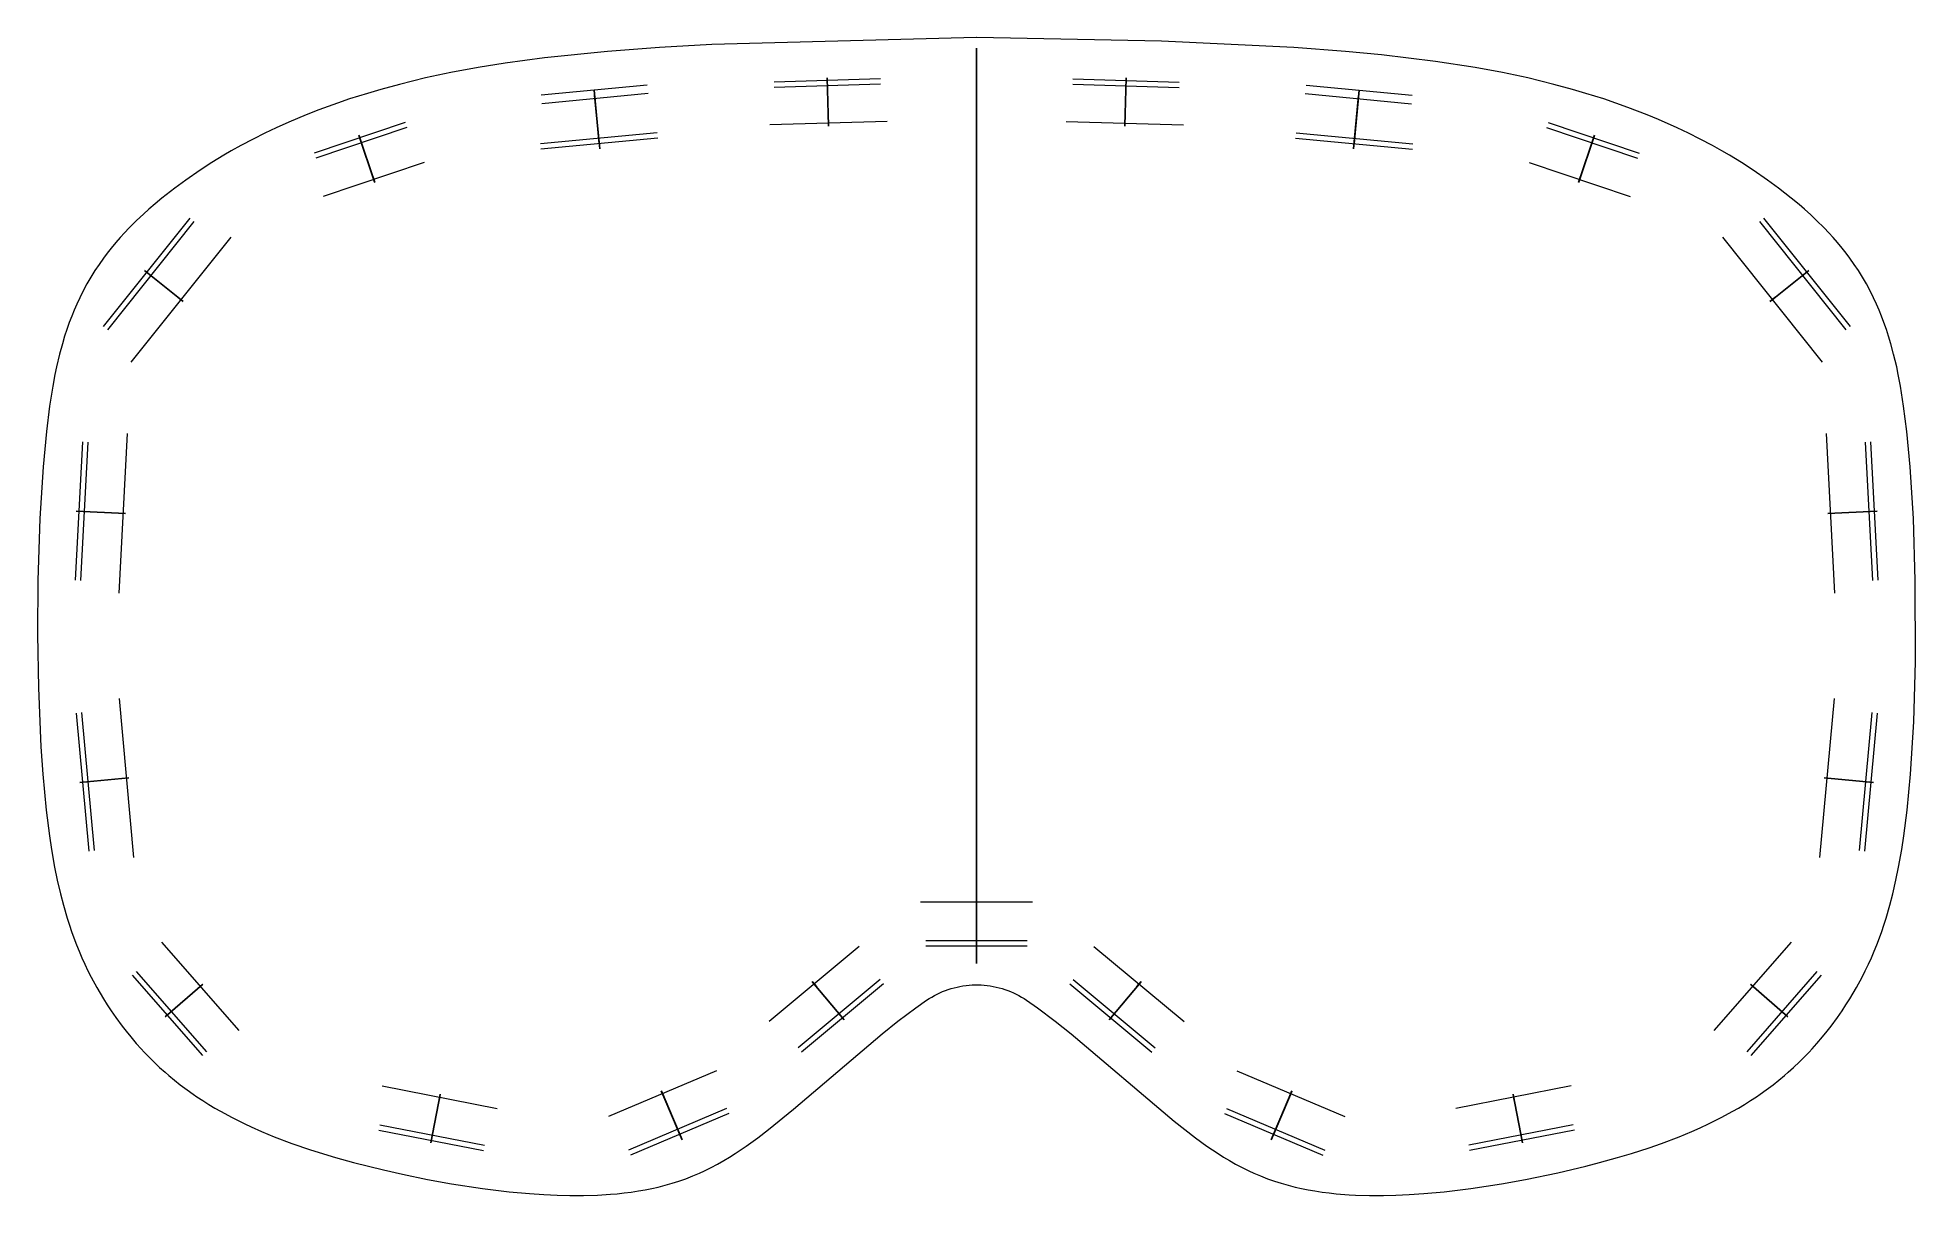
# Model space of a CAD drawing. Header units: millimetres. Extents: x -88 to 88, y -65 to 44.
import ezdxf

# ---------------------------------------------------------------- set-up
doc = ezdxf.new("R2010")
doc.units = ezdxf.units.MM
doc.header["$MEASUREMENT"] = 0
doc.layers.add('Auxiliary lines (do not print)', color=6, linetype='Continuous')
for name, color, linetype, lineweight in [('Exterior cut', 3, 'Continuous', 0), ('Interior cut', 5, 'Continuous', 0), ('Middle cut', 4, 'Continuous', 0)]:
    doc.layers.add(name, color=color, linetype=linetype, lineweight=lineweight)

msp = doc.modelspace()

# ---------------------------------------------------------------- linework, layer by layer
at = {"layer": 'Auxiliary lines (do not print)'}
for p, q in [((0, -42.92), (0, 42.92)), ((-35.87, 38.99), (-35.39, 33.97)), ((-13.89, 35.65), (-14.02, 40.16)), ((13.89, 35.65), (14.02, 40.16)), ((35.87, 38.99), (35.39, 33.97)), ((-35.82, 38.49), (-35.34, 33.47)), ((35.82, 38.49), (35.34, 33.47)), ((-13.89, 35.6), (-13.9, 36.2)), ((13.89, 35.6), (13.9, 36.2)), ((-57.93, 34.76), (-56.46, 30.38)), ((57.93, 34.76), (56.46, 30.38)), ((-56.44, 30.33), (-56.63, 30.9)), ((56.44, 30.33), (56.63, 30.9)), ((-78.04, 22.07), (-74.43, 19.18)), ((78.04, 22.07), (74.43, 19.18)), ((-74.39, 19.15), (-74.86, 19.53)), ((74.39, 19.15), (74.86, 19.53)), ((-84.43, -0.49), (-79.81, -0.73)), ((84.43, -0.49), (79.81, -0.73)), ((-84.1, -25.94), (-79.49, -25.51)), ((84.1, -25.94), (79.49, -25.51)), ((-76.08, -47.95), (-72.59, -44.91)), ((-72.56, -44.87), (-73.01, -45.27)), ((-15.42, -44.63), (-15.03, -45.1)), ((-12.43, -48.23), (-15.39, -44.67)), ((12.43, -48.23), (15.39, -44.67)), ((15.42, -44.63), (15.03, -45.1)), ((72.56, -44.87), (73.01, -45.27)), ((76.08, -47.95), (72.59, -44.91)), ((-51.19, -59.77), (-50.31, -55.23)), ((-50.3, -55.18), (-50.41, -55.77)), ((-29.57, -54.88), (-29.34, -55.43)), ((-27.75, -59.18), (-29.55, -54.92)), ((-27.62, -59.48), (-29.43, -55.22)), ((27.62, -59.48), (29.43, -55.22)), ((27.75, -59.18), (29.55, -54.92)), ((29.57, -54.88), (29.34, -55.43)), ((50.3, -55.18), (50.41, -55.77)), ((51.19, -59.77), (50.31, -55.23))]:
    msp.add_line(p, q, dxfattribs=at)
at = {"layer": 'Exterior cut'}
msp.add_lwpolyline([(5.71, -47.09), (7.38, -48.35), (8.87, -49.53), (18.52, -57.72), (19.51, -58.51), (20.53, -59.28), (21.6, -60.06), (22.64, -60.76), (23.16, -61.09), (23.71, -61.42), (24.29, -61.75), (24.9, -62.07), (25.53, -62.38), (25.99, -62.6), (26.62, -62.86), (27.26, -63.12), (27.92, -63.35), (28.56, -63.55), (29.21, -63.74), (29.86, -63.9), (30.47, -64.04), (31.09, -64.16), (31.72, -64.27), (32.39, -64.37), (33.06, -64.46), (33.72, -64.53), (34.92, -64.62), (35.54, -64.65), (36.85, -64.69), (38.14, -64.69), (39.32, -64.66), (40.57, -64.61), (41.93, -64.51), (43.83, -64.34), (46.35, -64.03), (49.23, -63.59), (51.48, -63.18), (54.51, -62.56), (57.14, -61.94), (58.42, -61.6), (60.11, -61.13), (61.4, -60.75), (63.05, -60.21), (64.21, -59.81), (65.88, -59.18), (67.06, -58.69), (67.85, -58.35), (68.62, -57.98), (69.82, -57.39), (70.91, -56.8), (71.43, -56.5), (71.99, -56.16), (72.56, -55.8), (73.13, -55.43), (73.48, -55.18), (74.04, -54.78), (74.68, -54.3), (75.22, -53.87), (75.76, -53.43), (76.09, -53.14), (76.61, -52.68), (77.16, -52.15), (77.62, -51.7), (78.06, -51.25), (78.34, -50.94), (78.8, -50.43), (79.32, -49.82), (79.75, -49.29), (80.13, -48.8), (80.72, -47.99), (81.16, -47.36), (81.52, -46.81), (81.87, -46.25), (82.2, -45.71), (82.51, -45.18), (83.03, -44.21), (83.33, -43.62), (83.62, -43.01), (83.9, -42.4), (84.16, -41.79), (84.41, -41.17), (84.65, -40.53), (84.87, -39.94), (85.07, -39.35), (85.28, -38.69), (85.63, -37.46), (85.91, -36.4), (86.21, -35.12), (86.46, -33.91), (86.75, -32.25), (86.95, -30.97), (87.26, -28.56), (87.58, -25.16), (87.87, -20.25), (88.03, -14.61), (88.02, -7.01), (87.84, -1.19), (87.54, 3.66), (87.23, 6.96), (86.93, 9.35), (86.63, 11.22), (86.43, 12.31), (86.28, 13.03), (85.99, 14.23), (85.73, 15.2), (85.52, 15.9), (85.31, 16.54), (85.08, 17.2), (84.86, 17.78), (84.64, 18.35), (84.39, 18.91), (84.11, 19.51), (83.79, 20.15), (83.44, 20.82), (83.06, 21.46), (82.69, 22.06), (82.29, 22.65), (81.88, 23.23), (81.53, 23.71), (81.17, 24.17), (80.73, 24.69), (80.32, 25.17), (79.9, 25.62), (79.46, 26.08), (78.77, 26.76), (78.21, 27.29), (77.63, 27.81), (77.12, 28.25), (76.39, 28.86), (75.19, 29.81), (74.17, 30.55), (72.82, 31.49), (71.73, 32.19), (70.6, 32.88), (69.89, 33.29), (69.01, 33.79), (67.85, 34.4), (66.76, 34.95), (65.68, 35.46), (63.93, 36.23), (62.87, 36.67), (61.06, 37.37), (58.8, 38.16), (57.12, 38.69), (55.88, 39.06), (54.13, 39.53), (51.68, 40.13), (49.32, 40.64), (46.74, 41.12), (43.02, 41.69), (37.98, 42.3), (34.6, 42.62), (29.75, 42.99), (17.34, 43.57), (0.01, 43.92), (-0.01, 43.92), (-24.84, 43.27), (-29.75, 42.99), (-34.6, 42.62), (-40.52, 42.01), (-44.2, 41.52), (-46.74, 41.12), (-49.32, 40.64), (-51.68, 40.13), (-54.13, 39.53), (-55.88, 39.06), (-57.12, 38.69), (-58.8, 38.16), (-59.94, 37.77), (-61.67, 37.14), (-62.87, 36.67), (-64.51, 35.98), (-65.68, 35.46), (-66.76, 34.95), (-67.85, 34.4), (-69.01, 33.79), (-69.89, 33.29), (-70.6, 32.88), (-71.73, 32.19), (-72.82, 31.49), (-74.17, 30.55), (-75.19, 29.81), (-76.39, 28.86), (-77.02, 28.34), (-77.63, 27.81), (-78.12, 27.37), (-78.77, 26.76), (-79.46, 26.08), (-79.9, 25.62), (-80.32, 25.17), (-80.73, 24.69), (-81.17, 24.17), (-81.53, 23.71), (-81.88, 23.23), (-82.29, 22.65), (-82.69, 22.06), (-83.06, 21.46), (-83.44, 20.82), (-83.79, 20.15), (-84.11, 19.51), (-84.39, 18.91), (-84.64, 18.35), (-84.86, 17.78), (-85.08, 17.2), (-85.31, 16.54), (-85.52, 15.9), (-85.73, 15.2), (-85.99, 14.23), (-86.28, 13.03), (-86.43, 12.31), (-86.63, 11.22), (-86.93, 9.35), (-87.23, 6.96), (-87.54, 3.66), (-87.84, -1.19), (-88.02, -7.01), (-88.06, -12.08), (-87.98, -17.09), (-87.75, -22.61), (-87.58, -25.16), (-87.26, -28.56), (-86.95, -30.97), (-86.75, -32.25), (-86.46, -33.91), (-86.21, -35.12), (-85.91, -36.4), (-85.63, -37.46), (-85.28, -38.69), (-85.07, -39.35), (-84.87, -39.94), (-84.65, -40.53), (-84.41, -41.17), (-84.16, -41.79), (-83.9, -42.4), (-83.62, -43.01), (-83.33, -43.62), (-83.03, -44.21), (-82.51, -45.18), (-82.2, -45.71), (-81.87, -46.25), (-81.52, -46.81), (-81.16, -47.36), (-80.72, -47.99), (-80.13, -48.8), (-79.75, -49.29), (-79.32, -49.82), (-78.8, -50.43), (-78.34, -50.94), (-78.06, -51.25), (-77.62, -51.7), (-77.16, -52.15), (-76.61, -52.68), (-76.09, -53.14), (-75.76, -53.43), (-75.22, -53.87), (-74.68, -54.3), (-74.04, -54.78), (-73.48, -55.18), (-73.13, -55.43), (-72.56, -55.8), (-71.99, -56.16), (-71.43, -56.5), (-70.91, -56.8), (-69.82, -57.39), (-68.62, -57.98), (-68.03, -58.26), (-67.06, -58.69), (-65.88, -59.18), (-64.21, -59.81), (-62.47, -60.4), (-60.11, -61.13), (-58.42, -61.6), (-55.63, -62.3), (-53.83, -62.7), (-51.48, -63.18), (-49.23, -63.59), (-46.35, -64.03), (-43.83, -64.34), (-41.93, -64.51), (-40.57, -64.61), (-39.32, -64.66), (-38.14, -64.69), (-36.85, -64.69), (-35.54, -64.65), (-34.33, -64.58), (-33.72, -64.53), (-33.06, -64.46), (-32.39, -64.37), (-31.72, -64.27), (-31.09, -64.16), (-30.47, -64.04), (-29.86, -63.9), (-29.21, -63.74), (-28.56, -63.55), (-27.92, -63.35), (-27.26, -63.12), (-26.62, -62.86), (-25.99, -62.6), (-25.53, -62.38), (-24.9, -62.07), (-24.3, -61.75), (-23.71, -61.42), (-23.16, -61.09), (-22.64, -60.76), (-21.6, -60.06), (-20.53, -59.28), (-19.51, -58.51), (-17.17, -56.61), (-8.87, -49.53), (-7.38, -48.35), (-5.71, -47.09), (-4.69, -46.38), (-4.45, -46.22), (-4.21, -46.08), (-3.96, -45.94), (-3.71, -45.8), (-3.45, -45.68), (-3.19, -45.57), (-2.93, -45.46), (-2.66, -45.37), (-2.39, -45.28), (-2.11, -45.21), (-1.84, -45.14), (-1.56, -45.08), (-1.28, -45.03), (-0.99, -44.99), (-0.71, -44.96), (-0.43, -44.94), (-0.14, -44.94), (0.14, -44.94), (0.43, -44.94), (0.71, -44.96), (0.99, -44.99), (1.28, -45.03), (1.56, -45.08), (1.84, -45.14), (2.11, -45.21), (2.39, -45.28), (2.66, -45.37), (2.93, -45.46), (3.19, -45.57), (3.45, -45.68), (3.71, -45.8), (3.96, -45.94), (4.21, -46.08), (4.45, -46.22), (4.69, -46.38)], close=True, dxfattribs=at)
at = {"layer": 'Interior cut'}
for p, q in [((-30.89, 39.46), (-40.84, 38.52)), ((-9.02, 40.05), (-19, 39.75)), ((-9.01, 39.55), (-18.99, 39.25)), ((9.01, 39.55), (18.99, 39.25)), ((9.02, 40.05), (19, 39.75)), ((30.89, 39.46), (40.84, 38.52)), ((-30.81, 38.67), (-40.77, 37.72)), ((30.81, 38.67), (40.77, 37.72)), ((-53.59, 35.96), (-62.12, 33.09)), ((-53.43, 35.48), (-61.96, 32.62)), ((-8.4, 36.05), (-19.39, 35.73)), ((8.4, 36.05), (19.39, 35.73)), ((53.43, 35.48), (61.96, 32.62)), ((53.59, 35.96), (62.12, 33.09)), ((-29.96, 34.99), (-40.91, 33.95)), ((-29.91, 34.49), (-40.86, 33.45)), ((29.91, 34.49), (40.86, 33.45)), ((29.96, 34.99), (40.91, 33.95)), ((-51.8, 32.2), (-61.28, 29.02)), ((51.8, 32.2), (61.28, 29.02)), ((-73.79, 26.99), (-81.9, 16.83)), ((-73.4, 26.68), (-81.51, 16.52)), ((73.4, 26.68), (81.51, 16.52)), ((73.79, 26.99), (81.9, 16.83)), ((-69.94, 25.2), (-79.3, 13.48)), ((69.94, 25.2), (79.3, 13.48)), ((-83.83, 5.99), (-84.52, -6.99)), ((-83.33, 5.96), (-84.02, -7.02)), ((-79.66, 6.77), (-80.45, -8.21)), ((79.66, 6.77), (80.45, -8.21)), ((83.33, 5.96), (84.02, -7.02)), ((83.83, 5.99), (84.52, -6.99)), ((-80.42, -18.07), (-79.05, -33)), ((80.42, -18.07), (79.05, -33)), ((-84.44, -19.44), (-83.25, -32.39)), ((-83.94, -19.4), (-82.75, -32.34)), ((83.94, -19.4), (82.75, -32.34)), ((84.44, -19.44), (83.25, -32.39)), ((-5.25, -37.14), (5.25, -37.14)), ((-69.16, -49.21), (-76.4, -40.93)), ((-11, -41.35), (-19.45, -48.38)), ((-4.75, -40.77), (4.75, -40.77)), ((-4.75, -41.27), (4.75, -41.27)), ((11, -41.35), (19.45, -48.38)), ((69.16, -49.21), (76.4, -40.93)), ((-79.18, -44.02), (-72.6, -51.55)), ((-78.8, -43.69), (-72.22, -51.22)), ((78.8, -43.69), (72.22, -51.22)), ((79.18, -44.02), (72.6, -51.55)), ((-9.06, -44.45), (-16.75, -50.85)), ((-8.74, -44.84), (-16.43, -51.24)), ((8.74, -44.84), (16.43, -51.24)), ((9.06, -44.45), (16.75, -50.85)), ((-55.75, -54.42), (-44.95, -56.52)), ((-24.39, -53.01), (-34.52, -57.3)), ((24.39, -53.01), (34.52, -57.3)), ((55.75, -54.42), (44.95, -56.52)), ((-55.95, -58.08), (-46.14, -59.99)), ((-23.44, -56.54), (-32.64, -60.44)), ((-23.24, -57), (-32.45, -60.9)), ((23.24, -57), (32.45, -60.9)), ((23.44, -56.54), (32.64, -60.44)), ((55.95, -58.08), (46.14, -59.99)), ((-56.05, -58.57), (-46.23, -60.48)), ((56.05, -58.57), (46.23, -60.48))]:
    msp.add_line(p, q, dxfattribs=at)
at = {"layer": 'Middle cut'}
for p, q in [((-30.89, 39.46), (-40.84, 38.52)), ((-9.02, 40.05), (-19, 39.75)), ((-9.01, 39.55), (-18.99, 39.25)), ((9.01, 39.55), (18.99, 39.25)), ((9.02, 40.05), (19, 39.75)), ((30.89, 39.46), (40.84, 38.52)), ((-30.81, 38.67), (-40.77, 37.72)), ((30.81, 38.67), (40.77, 37.72)), ((-53.59, 35.96), (-62.12, 33.09)), ((-53.43, 35.48), (-61.96, 32.62)), ((-8.4, 36.05), (-19.39, 35.73)), ((8.4, 36.05), (19.39, 35.73)), ((53.43, 35.48), (61.96, 32.62)), ((53.59, 35.96), (62.12, 33.09)), ((-29.96, 34.99), (-40.91, 33.95)), ((-29.91, 34.49), (-40.86, 33.45)), ((29.91, 34.49), (40.86, 33.45)), ((29.96, 34.99), (40.91, 33.95)), ((-51.8, 32.2), (-61.28, 29.02)), ((51.8, 32.2), (61.28, 29.02)), ((-73.79, 26.99), (-81.9, 16.83)), ((-73.4, 26.68), (-81.51, 16.52)), ((73.4, 26.68), (81.51, 16.52)), ((73.79, 26.99), (81.9, 16.83)), ((-69.94, 25.2), (-79.3, 13.48)), ((69.94, 25.2), (79.3, 13.48)), ((-83.83, 5.99), (-84.52, -6.99)), ((-83.33, 5.96), (-84.02, -7.02)), ((-79.66, 6.77), (-80.45, -8.21)), ((79.66, 6.77), (80.45, -8.21)), ((83.33, 5.96), (84.02, -7.02)), ((83.83, 5.99), (84.52, -6.99)), ((-80.42, -18.07), (-79.05, -33)), ((80.42, -18.07), (79.05, -33)), ((-84.44, -19.44), (-83.25, -32.39)), ((-83.94, -19.4), (-82.75, -32.34)), ((83.94, -19.4), (82.75, -32.34)), ((84.44, -19.44), (83.25, -32.39)), ((-5.25, -37.14), (5.25, -37.14)), ((-69.16, -49.21), (-76.4, -40.93)), ((-11, -41.35), (-19.45, -48.38)), ((-4.75, -40.77), (4.75, -40.77)), ((-4.75, -41.27), (4.75, -41.27)), ((11, -41.35), (19.45, -48.38)), ((69.16, -49.21), (76.4, -40.93)), ((-79.18, -44.02), (-72.6, -51.55)), ((-78.8, -43.69), (-72.22, -51.22)), ((78.8, -43.69), (72.22, -51.22)), ((79.18, -44.02), (72.6, -51.55)), ((-9.06, -44.45), (-16.75, -50.85)), ((-8.74, -44.84), (-16.43, -51.24)), ((8.74, -44.84), (16.43, -51.24)), ((9.06, -44.45), (16.75, -50.85)), ((-55.75, -54.42), (-44.95, -56.52)), ((-24.39, -53.01), (-34.52, -57.3)), ((24.39, -53.01), (34.52, -57.3)), ((55.75, -54.42), (44.95, -56.52)), ((-55.95, -58.08), (-46.14, -59.99)), ((-23.44, -56.54), (-32.64, -60.44)), ((-23.24, -57), (-32.45, -60.9)), ((23.24, -57), (32.45, -60.9)), ((23.44, -56.54), (32.64, -60.44)), ((55.95, -58.08), (46.14, -59.99)), ((-56.05, -58.57), (-46.23, -60.48)), ((56.05, -58.57), (46.23, -60.48))]:
    msp.add_line(p, q, dxfattribs=at)

doc.saveas('drawing.dxf')
